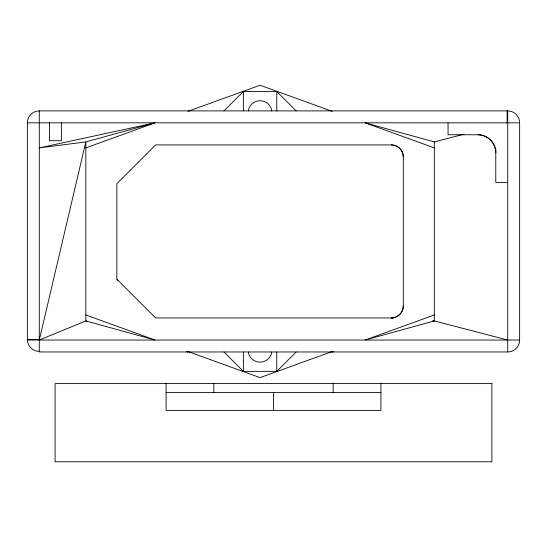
<?xml version="1.0" encoding="UTF-8"?>
<svg xmlns="http://www.w3.org/2000/svg" width="547" height="547" viewBox="0 0 547 547"><rect width="100%" height="100%" fill="white"/><g stroke="black" fill="none" stroke-linecap="round" stroke-linejoin="round"><path stroke-width="0.82" d="M248.372 110.891L248.543 109.591A11.931 11.931 0 0 1 271.599 109.591L271.77 110.891M271.77 351.967L271.599 353.273A11.931 11.931 0 0 1 248.543 353.273L248.372 351.974M403.289 306.019C403.33 312.412 397.744 317.998 391.351 317.957L155.649 317.957L116.86 279.168L116.86 183.689L155.649 144.907L391.351 144.907C397.744 144.866 403.33 150.452 403.289 156.839L403.289 306.019A11.931 11.931 0 0 1 391.351 317.957L393.04 318.074M223.969 110.891L243.367 91.499L276.782 91.499L296.173 110.891M223.969 351.974L243.367 371.365L276.782 371.365L296.173 351.974M85.831 147.888L155.047 122.829M187.97 111.342L260.071 85.229L332.179 111.342M332.179 351.523L260.071 377.628L187.97 351.523M333.704 351.4L332.138 351.967L333.773 351.475M434.318 314.969L365.095 340.036L434.318 320.939L507.719 340.036M432.684 321.438L434.318 320.939L434.318 141.919L365.909 123.048M154.233 123.048L85.831 141.919L39.281 147.888L153.386 123.184M434.318 141.919L464.006 134.2M39.281 110.891L507.719 110.891A11.931 11.931 0 0 1 519.65 122.829L519.65 340.036A11.931 11.931 0 0 1 507.719 351.967L39.281 351.967L39.281 110.891A11.931 11.931 0 0 0 27.35 122.829L27.35 340.036A11.952 11.952 0 0 0 36.772 351.119L39.883 351.372M27.35 122.829L519.65 122.829M477.88 134.76A17.901 17.901 0 0 1 495.78 152.661C495.842 143.082 487.459 134.699 477.88 134.76L448.041 134.76L448.041 122.829M507.719 182.5L495.78 182.5L495.78 148.688M27.35 339.441L39.281 339.441M27.35 340.036L519.65 340.036M166.09 392.548L380.91 392.548M432.636 320.822L434.318 320.939M87.465 321.438L85.831 320.939L39.281 340.036L85.831 141.919L85.831 320.939L155.047 340.036L85.831 314.969M186.377 351.475L188.011 351.967L186.445 351.4M365.095 122.829L434.318 147.888M116.86 279.168L117.755 280.604M507.719 110.891L507.719 351.967M507.117 110.891L507.117 123.424M380.91 383.597L380.91 410.448L166.09 410.448L166.09 383.597M333.171 383.597L333.171 392.548M276.782 91.499L276.782 110.891M276.782 351.974L276.782 371.365M273.5 392.548L273.5 410.448M243.367 91.499L243.367 110.891M243.367 351.974L243.367 371.365M213.829 383.597L213.829 392.548M61.367 122.829L61.367 140.729L49.428 140.729L49.428 122.829M391.351 144.907A11.931 11.931 0 0 1 403.289 156.839M491.903 383.597L55.097 383.597L55.097 461.771L491.903 461.771L491.903 383.597"/></g></svg>
